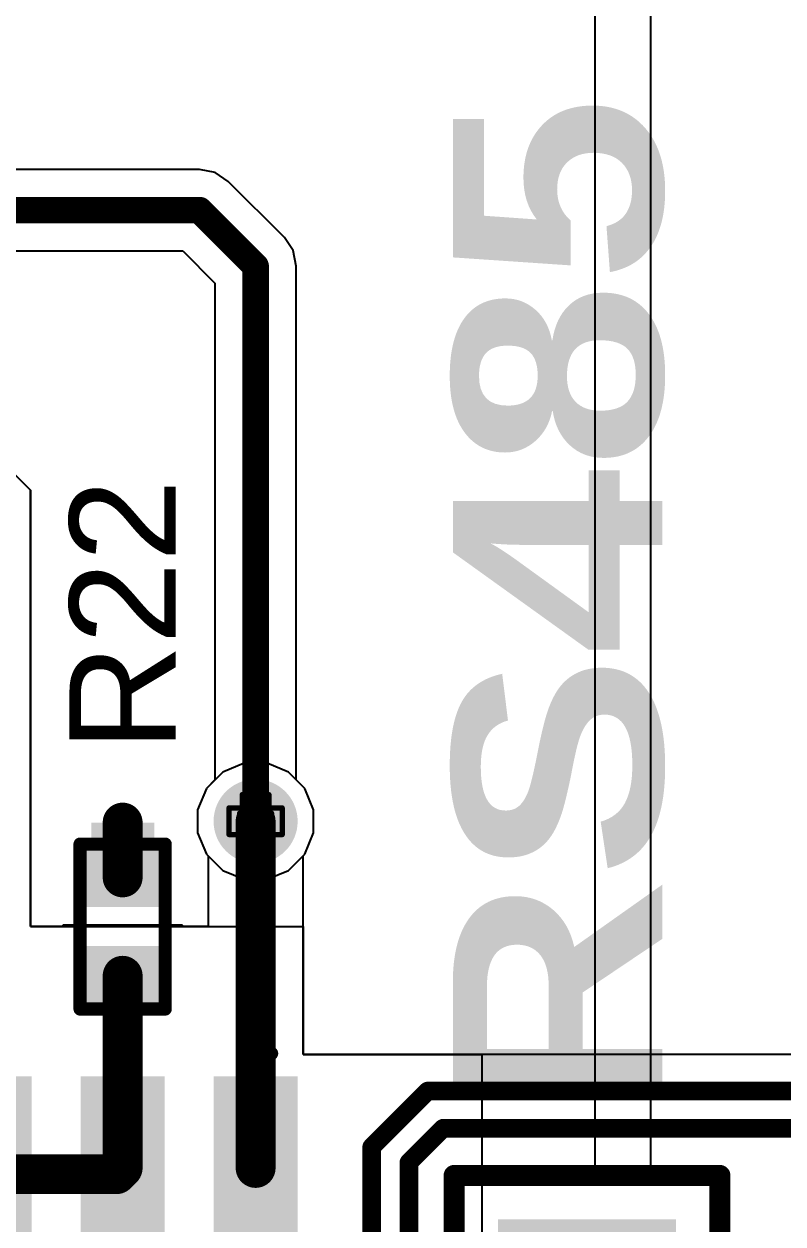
# Model space of a CAD drawing. Header units: inches. Extents: x -5 to 5258, y -4 to 5281.
# Drawn here: x 57.39 to 64.64, y 26.26 to 37.73 of the extents above; entities that cross this region are included whole.
import ezdxf

# ---------------------------------------------------------------- set-up
doc = ezdxf.new("R2010")
doc.units = ezdxf.units.IN
for name, color, linetype in [('Bottom Layer', 5, 'Continuous'), ('Bottom Solder', 6, 'Continuous'), ('Drill Drawing', 1, 'Continuous'), ('Multi-Layer', 9, 'Continuous'), ('Pad Holes', 156, 'Continuous'), ('Top Layer', 1, 'Continuous'), ('Top Overlay', 2, 'Continuous'), ('Top Paste', 8, 'Continuous'), ('Top Solder', 216, 'Continuous'), ('Via Holes', 16, 'Continuous')]:
    doc.layers.add(name, color=color, linetype=linetype)
doc.styles.add('Arial', font='', dxfattribs={"height": 0.2})
doc.styles.add('Arial Black_Bold', font='', dxfattribs={"height": 0.2})
doc.styles.get('Arial').set_extended_font_data('Arial')
doc.styles.get('Arial Black_Bold').set_extended_font_data('Arial Black', bold=True)

# ---------------------------------------------------------------- blocks, each defined once
blk = doc.blocks.new('SOIC_8_0_154___3_90___W______10')
at = {"layer": 'Top Layer'}
for points in [[(-3.474999399999999, 1.6050006), (-3.474999399999999, 2.2049994), (-1.92499996, 2.2049994), (-1.92499996, 1.6050006)], [(1.92499996, 1.6050006), (1.92499996, 2.2049994), (3.474999399999999, 2.2049994), (3.474999399999999, 1.6050006)], [(-3.474999399999999, 0.3350005999999998), (-3.474999399999999, 0.9349993999999998), (-1.92499996, 0.9349994), (-1.92499996, 0.3350006000000001)], [(1.92499996, 0.3350005999999998), (1.92499996, 0.9349993999999998), (3.474999399999999, 0.9349994), (3.474999399999999, 0.3350006000000001)], [(-3.474999399999999, -0.9349994), (-3.474999399999999, -0.3350006000000001), (-1.92499996, -0.3350005999999998), (-1.92499996, -0.9349993999999998)], [(1.92499996, -0.9349994), (1.92499996, -0.3350006000000001), (3.474999399999999, -0.3350005999999998), (3.474999399999999, -0.9349993999999998)], [(-3.474999399999999, -2.2049994), (-3.474999399999999, -1.6050006), (-1.92499996, -1.6050006), (-1.92499996, -2.2049994)], [(1.92499996, -2.2049994), (1.92499996, -1.6050006), (3.474999399999999, -1.6050006), (3.474999399999999, -2.2049994)]]:
    blk.add_hatch(color=1, dxfattribs=at).paths.add_polyline_path(points)
at = {"layer": 'Top Overlay'}
blk.add_hatch(color=2, dxfattribs=at).paths.add_polyline_path([(-1.83820816, 1.62498024), (-1.48260816, 1.62498024), (-1.48260816, 2.20918024), (-1.83820816, 2.20918024)])
at = {"layer": 'Top Paste'}
for points in [[(-3.474999399999999, 1.6050006), (-3.474999399999999, 2.2049994), (-1.92499996, 2.2049994), (-1.92499996, 1.6050006)], [(1.92499996, 1.6050006), (1.92499996, 2.2049994), (3.474999399999999, 2.2049994), (3.474999399999999, 1.6050006)], [(-3.474999399999999, 0.3350005999999998), (-3.474999399999999, 0.9349993999999998), (-1.92499996, 0.9349994), (-1.92499996, 0.3350006000000001)], [(1.92499996, 0.3350005999999998), (1.92499996, 0.9349993999999998), (3.474999399999999, 0.9349994), (3.474999399999999, 0.3350006000000001)], [(-3.474999399999999, -0.9349994), (-3.474999399999999, -0.3350006000000001), (-1.92499996, -0.3350005999999998), (-1.92499996, -0.9349993999999998)], [(1.92499996, -0.9349994), (1.92499996, -0.3350006000000001), (3.474999399999999, -0.3350005999999998), (3.474999399999999, -0.9349993999999998)], [(-3.474999399999999, -2.2049994), (-3.474999399999999, -1.6050006), (-1.92499996, -1.6050006), (-1.92499996, -2.2049994)], [(1.92499996, -2.2049994), (1.92499996, -1.6050006), (3.474999399999999, -1.6050006), (3.474999399999999, -2.2049994)]]:
    blk.add_hatch(color=8, dxfattribs=at).paths.add_polyline_path(points)
at = {"layer": 'Top Solder'}
for points in [[(-3.5765994, 1.5034006), (-3.5765994, 2.3065994), (-1.82339996, 2.3065994), (-1.82339996, 1.5034006)], [(1.82339996, 1.5034006), (1.82339996, 2.3065994), (3.5765994, 2.3065994), (3.5765994, 1.5034006)], [(-3.5765994, 0.2334005999999998), (-3.5765994, 1.0365994), (-1.82339996, 1.0365994), (-1.82339996, 0.2334006000000002)], [(1.82339996, 0.2334005999999998), (1.82339996, 1.0365994), (3.5765994, 1.0365994), (3.5765994, 0.2334006000000002)], [(-3.5765994, -1.0365994), (-3.5765994, -0.2334006000000002), (-1.82339996, -0.2334005999999998), (-1.82339996, -1.0365994)], [(1.82339996, -1.0365994), (1.82339996, -0.2334006000000002), (3.5765994, -0.2334005999999998), (3.5765994, -1.0365994)], [(-3.5765994, -2.3065994), (-3.5765994, -1.5034006), (-1.82339996, -1.5034006), (-1.82339996, -2.3065994)], [(1.82339996, -2.3065994), (1.82339996, -1.5034006), (3.5765994, -1.5034006), (3.5765994, -2.3065994)]]:
    blk.add_hatch(color=216, dxfattribs=at).paths.add_polyline_path(points)
at = {"layer": 'Top Overlay'}
for points in [[(1.8034, 2.5146, 0.127, 0.127, 0), (-1.8288, 2.5146, 0.127, 0.127, 0)], [(-3.66700054, 1.9304, 0.127, 0.127, 0), (-3.79400308, 2.0574, 0.127, 0.127, 0)], [(-3.79400054, 1.8034, 0.127, 0.127, 0), (-3.79400308, 2.0574, 0.127, 0.127, 0)], [(-3.79400054, 1.8034, 0.127, 0.127, 0), (-3.66700054, 1.9304, 0.127, 0.127, 0)], [(1.8034, -2.5146, 0.127, 0.127, 0), (-1.8288, -2.5146, 0.127, 0.127, 0)]]:
    blk.add_lwpolyline(points, format="xyseb", dxfattribs=at)
for points in [[(-1.86055, 2.5146, 0.0635, 0.0635, 1), (-1.79705, 2.5146, 0.0635, 0.0635, 1)], [(1.77165, 2.5146, 0.0635, 0.0635, 1), (1.83515, 2.5146, 0.0635, 0.0635, 1)], [(-3.82575308, 2.0574, 0.0635, 0.0635, 1), (-3.76225308, 2.0574, 0.0635, 0.0635, 1)], [(-3.82575308, 2.0574, 0.0635, 0.0635, 1), (-3.76225308, 2.0574, 0.0635, 0.0635, 1)], [(-3.69875054, 1.9304, 0.0635, 0.0635, 1), (-3.63525054, 1.9304, 0.0635, 0.0635, 1)], [(-3.69875054, 1.9304, 0.0635, 0.0635, 1), (-3.63525054, 1.9304, 0.0635, 0.0635, 1)], [(-3.82575054, 1.8034, 0.0635, 0.0635, 1), (-3.76225054, 1.8034, 0.0635, 0.0635, 1)], [(-3.82575054, 1.8034, 0.0635, 0.0635, 1), (-3.76225054, 1.8034, 0.0635, 0.0635, 1)], [(-1.86055, -2.5146, 0.0635, 0.0635, 1), (-1.79705, -2.5146, 0.0635, 0.0635, 1)], [(1.77165, -2.5146, 0.0635, 0.0635, 1), (1.83515, -2.5146, 0.0635, 0.0635, 1)]]:
    blk.add_lwpolyline(points, format="xyseb", close=True, dxfattribs=at)
blk = doc.blocks.new('R___0402_68')
at = {"layer": 'Top Layer'}
for points in [[(-0.6985, -0.3175), (-0.6985, 0.3175), (-0.2412999999999999, 0.3175), (-0.2413, -0.3175)], [(0.2412999999999999, -0.3175), (0.2413, 0.3175), (0.6985, 0.3175), (0.6985, -0.3175)]]:
    blk.add_hatch(color=1, dxfattribs=at).paths.add_polyline_path(points)
at = {"layer": 'Top Paste'}
for points in [[(-0.6985, -0.3175), (-0.6985, 0.3175), (-0.2412999999999999, 0.3175), (-0.2413, -0.3175)], [(0.2412999999999999, -0.3175), (0.2413, 0.3175), (0.6985, 0.3175), (0.6985, -0.3175)]]:
    blk.add_hatch(color=8, dxfattribs=at).paths.add_polyline_path(points)
at = {"layer": 'Top Solder'}
for points in [[(-0.75350116, -0.37250116), (-0.75350116, 0.37250116), (-0.1862988399999999, 0.37250116), (-0.18629884, -0.37250116)], [(0.1862988399999999, -0.37250116), (0.18629884, 0.37250116), (0.75350116, 0.37250116), (0.75350116, -0.37250116)]]:
    blk.add_hatch(color=216, dxfattribs=at).paths.add_polyline_path(points)
at = {"layer": 'Top Overlay'}
for points in [[(-0.7874, 0.4064, 0.127, 0.127, 0), (0.7874, 0.4064, 0.127, 0.127, 0)], [(-0.7874, 0.4064, 0.127, 0.127, 0), (-0.7874, -0.4064, 0.127, 0.127, 0)], [(0.7874, 0.4064, 0.127, 0.127, 0), (0.7874, -0.4064, 0.127, 0.127, 0)], [(-0.7874, -0.4064, 0.127, 0.127, 0), (0.7874, -0.4064, 0.127, 0.127, 0)], [(-0.8128, -0.4318, 0.0032258, 0.0032258, 0), (0.8128, -0.4318, 0.0032258, 0.0032258, 0)]]:
    blk.add_lwpolyline(points, format="xyseb", dxfattribs=at)
for points in [[(-0.8191499999999999, 0.4064, 0.0635, 0.0635, 1), (-0.7556499999999999, 0.4064, 0.0635, 0.0635, 1)], [(-0.8191499999999999, 0.4064, 0.0635, 0.0635, 1), (-0.7556499999999999, 0.4064, 0.0635, 0.0635, 1)], [(0.7556499999999999, 0.4064, 0.0635, 0.0635, 1), (0.8191499999999999, 0.4064, 0.0635, 0.0635, 1)], [(0.7556499999999999, 0.4064, 0.0635, 0.0635, 1), (0.8191499999999999, 0.4064, 0.0635, 0.0635, 1)], [(-0.8191499999999999, -0.4064, 0.0635, 0.0635, 1), (-0.7556499999999999, -0.4064, 0.0635, 0.0635, 1)], [(-0.8191499999999999, -0.4064, 0.0635, 0.0635, 1), (-0.7556499999999999, -0.4064, 0.0635, 0.0635, 1)], [(0.7556499999999999, -0.4064, 0.0635, 0.0635, 1), (0.8191499999999999, -0.4064, 0.0635, 0.0635, 1)], [(0.7556499999999999, -0.4064, 0.0635, 0.0635, 1), (0.8191499999999999, -0.4064, 0.0635, 0.0635, 1)], [(-0.81360518, -0.4318, 0.0016129, 0.0016129, 1), (-0.8119948199999999, -0.4318, 0.0016129, 0.0016129, 1)], [(0.8119948199999999, -0.4318, 0.0016129, 0.0016129, 1), (0.81360518, -0.4318, 0.0016129, 0.0016129, 1)]]:
    blk.add_lwpolyline(points, format="xyseb", close=True, dxfattribs=at)
blk = doc.blocks.new('HDR1X2__112')
at = {"layer": 'Bottom Layer'}
blk.add_hatch(color=5, dxfattribs=at).paths.add_polyline_path([(-0.74999977, 0.74999977), (0.74999977, 0.74999977), (0.74999977, -0.74999977), (-0.74999977, -0.74999977)])
h = blk.add_hatch(color=5, dxfattribs=at)
edge = h.paths.add_edge_path()
edge.add_arc((2.54, 0), 0.7499985, 0, 360)
at = {"layer": 'Bottom Solder'}
blk.add_hatch(color=6, dxfattribs=at).paths.add_polyline_path([(-0.85159977, 0.85159977), (0.85159977, 0.85159977), (0.85159977, -0.85159977), (-0.85159977, -0.85159977)])
h = blk.add_hatch(color=6, dxfattribs=at)
edge = h.paths.add_edge_path()
edge.add_arc((2.54, 0), 0.8515985, 0, 360)
at = {"layer": 'Multi-Layer'}
blk.add_hatch(color=9, dxfattribs=at).paths.add_polyline_path([(-0.74999977, 0.74999977), (0.74999977, 0.74999977), (0.74999977, -0.74999977), (-0.74999977, -0.74999977)])
h = blk.add_hatch(color=9, dxfattribs=at)
edge = h.paths.add_edge_path()
edge.add_arc((2.54, 0), 0.7499985, 0, 360)
at = {"layer": 'Pad Holes'}
h = blk.add_hatch(color=7, dxfattribs=at)
edge = h.paths.add_edge_path()
edge.add_arc((0, 0), 0.4499991, 0, 360)
h = blk.add_hatch(color=7, dxfattribs=at)
edge = h.paths.add_edge_path()
edge.add_arc((2.54, 0), 0.4499991, 0, 360)
at = {"layer": 'Top Layer'}
blk.add_hatch(color=1, dxfattribs=at).paths.add_polyline_path([(-0.74999977, 0.74999977), (0.74999977, 0.74999977), (0.74999977, -0.74999977), (-0.74999977, -0.74999977)])
h = blk.add_hatch(color=1, dxfattribs=at)
edge = h.paths.add_edge_path()
edge.add_arc((2.54, 0), 0.7499985, 0, 360)
at = {"layer": 'Top Solder'}
blk.add_hatch(color=216, dxfattribs=at).paths.add_polyline_path([(-0.85159977, 0.85159977), (0.85159977, 0.85159977), (0.85159977, -0.85159977), (-0.85159977, -0.85159977)])
h = blk.add_hatch(color=216, dxfattribs=at)
edge = h.paths.add_edge_path()
edge.add_arc((2.54, 0), 0.8515985, 0, 360)
at = {"layer": 'Top Overlay'}
for points in [[(3.81, 1.27, 0.1999996, 0.1999996, 0), (-1.27, 1.27, 0.1999996, 0.1999996, 0)], [(-1.27, -1.27, 0.1999996, 0.1999996, 0), (-1.27, 1.27, 0.1999996, 0.1999996, 0)], [(3.81, -1.27, 0.1999996, 0.1999996, 0), (3.81, 1.27, 0.1999996, 0.1999996, 0)], [(3.81, -1.27, 0.1999996, 0.1999996, 0), (-1.27, -1.27, 0.1999996, 0.1999996, 0)]]:
    blk.add_lwpolyline(points, format="xyseb", dxfattribs=at)
for points in [[(-1.3199999, 1.27, 0.0999998, 0.0999998, 1), (-1.2200001, 1.27, 0.0999998, 0.0999998, 1)], [(-1.3199999, 1.27, 0.0999998, 0.0999998, 1), (-1.2200001, 1.27, 0.0999998, 0.0999998, 1)], [(3.7600001, 1.27, 0.0999998, 0.0999998, 1), (3.8599999, 1.27, 0.0999998, 0.0999998, 1)], [(3.7600001, 1.27, 0.0999998, 0.0999998, 1), (3.8599999, 1.27, 0.0999998, 0.0999998, 1)], [(-1.3199999, -1.27, 0.0999998, 0.0999998, 1), (-1.2200001, -1.27, 0.0999998, 0.0999998, 1)], [(-1.3199999, -1.27, 0.0999998, 0.0999998, 1), (-1.2200001, -1.27, 0.0999998, 0.0999998, 1)], [(3.7600001, -1.27, 0.0999998, 0.0999998, 1), (3.8599999, -1.27, 0.0999998, 0.0999998, 1)], [(3.7600001, -1.27, 0.0999998, 0.0999998, 1), (3.8599999, -1.27, 0.0999998, 0.0999998, 1)]]:
    blk.add_lwpolyline(points, format="xyseb", close=True, dxfattribs=at)

msp = doc.modelspace()

# ---------------------------------------------------------------- hatches: boundary and pattern name
at = {"layer": 'Bottom Layer'}
h = msp.add_hatch(color=5, dxfattribs=at)
edge = h.paths.add_edge_path()
edge.add_arc((59.5981536, 30.1109126), 0.2999994, 0, 360)
at = {"layer": 'Bottom Solder'}
h = msp.add_hatch(color=6, dxfattribs=at)
edge = h.paths.add_edge_path()
edge.add_arc((59.5981536, 30.1109126), 0.4015993999999999, 0, 360)
at = {"layer": 'Top Layer'}
h = msp.add_hatch(color=1, dxfattribs=at)
edge = h.paths.add_edge_path()
edge.add_arc((59.5981536, 30.1109126), 0.2999994, 0, 360)
msp.add_hatch(color=1, dxfattribs=at).paths.add_polyline_path([(58.0270239, 29.57330382), (58.62914614, 29.57330382), (58.62914614, 30.0981491), (58.0270239, 30.0981491)])
at = {"layer": 'Top Solder'}
h = msp.add_hatch(color=216, dxfattribs=at)
edge = h.paths.add_edge_path()
edge.add_arc((59.5981536, 30.1109126), 0.4015993999999999, 0, 360)
at = {"layer": 'Via Holes'}
h = msp.add_hatch(color=7, dxfattribs=at)
edge = h.paths.add_edge_path()
edge.add_arc((59.5981536, 30.1109126), 0.1499997, 0, 360)

# ---------------------------------------------------------------- linework, layer by layer
at = {"layer": 'Bottom Layer'}
for p, q in [((63.373, 26.71484624), (63.373, 76.43839678)), ((62.83959492, 39.1646918), (62.83959745999999, 30.50575814)), ((59.06228726, 36.3386116), (12.94038306, 36.3386116)), ((59.21094584, 36.30904092), (59.06228726, 36.3386116)), ((59.33697302, 36.2248323), (59.21094584, 36.30904092)), ((59.87283936, 35.68896596), (59.33697302, 36.2248323)), ((59.95704797999999, 35.56293878), (59.87283936, 35.68896596)), ((55.70142784, 35.56168148), (58.90138079999999, 35.56168148)), ((58.90138079999999, 35.56168148), (59.20968853999999, 35.25337374)), ((59.98661866, 35.4142802), (59.95704797999999, 35.56293878)), ((59.98661866, 30.5059207), (59.98661866, 35.4142802)), ((59.20968853999999, 35.25337374), (59.20968853999999, 30.5059207)), ((59.20968853999999, 30.5059207), (59.1284949, 30.42472706)), ((60.0678123, 30.42472706), (59.98661866, 30.5059207)), ((62.83959745999999, 30.50575814), (62.83959745999999, 26.71484624)), ((59.1284949, 30.42472706), (59.04415419999999, 30.22111049999999)), ((60.152153, 30.22111049999999), (60.0678123, 30.42472706)), ((59.04415419999999, 30.22111049999999), (59.04415419999999, 30.0007147)), ((60.152153, 30.0007147), (60.152153, 30.22111049999999)), ((59.04415419999999, 30.0007147), (59.1284949, 29.79709814)), ((60.0678123, 29.79709814), (60.152153, 30.0007147)), ((59.1284949, 29.79709814), (59.28433913999999, 29.6412539)), ((59.91196806, 29.6412539), (60.0678123, 29.79709814)), ((59.28433913999999, 29.6412539), (59.48795569999999, 29.5569132)), ((59.70835149999999, 29.5569132), (59.91196806, 29.6412539)), ((59.48795569999999, 29.5569132), (59.70835149999999, 29.5569132)), ((62.83959745999999, 26.71484624), (61.50650893999999, 26.71484624)), ((61.50650893999999, 26.71484624), (61.50650893999999, 24.19884924)), ((64.02250594, 26.71484624), (63.373, 26.71484624)), ((64.02250594, 24.19884924), (64.02250594, 26.71484624))]:
    msp.add_line(p, q, dxfattribs=at)
for points in [[(7.21499446, 35.95014654, 0.254, 0.254, 0), (59.06228726, 35.95014654, 0.254, 0.254, 0)], [(59.06228726, 35.95014654, 0.254, 0.254, 0), (59.5981536, 35.4142802, 0.254, 0.254, 0)], [(59.5981536, 30.1109126, 0.254, 0.254, 0), (59.5981536, 35.4142802, 0.254, 0.254, 0)]]:
    msp.add_lwpolyline(points, format="xyseb", dxfattribs=at)
for points in [[(58.99878726, 35.95014654, 0.127, 0.127, 1), (59.12578726, 35.95014654, 0.127, 0.127, 1)], [(58.99878726, 35.95014654, 0.127, 0.127, 1), (59.12578726, 35.95014654, 0.127, 0.127, 1)], [(59.5346536, 35.4142802, 0.127, 0.127, 1), (59.66165359999999, 35.4142802, 0.127, 0.127, 1)], [(59.5346536, 35.4142802, 0.127, 0.127, 1), (59.66165359999999, 35.4142802, 0.127, 0.127, 1)], [(59.5346536, 30.1109126, 0.127, 0.127, 1), (59.66165359999999, 30.1109126, 0.127, 0.127, 1)]]:
    msp.add_lwpolyline(points, format="xyseb", close=True, dxfattribs=at)
at = {"layer": 'Drill Drawing'}
for points in [[(59.4711536, 30.2379126, 0.0508, 0.0508, 0), (59.4711536, 30.3649126, 0.0508, 0.0508, 0)], [(59.4711536, 30.3649126, 0.0508, 0.0508, 0), (59.72515359999999, 30.3649126, 0.0508, 0.0508, 0)], [(59.72515359999999, 30.2379126, 0.0508, 0.0508, 0), (59.72515359999999, 30.3649126, 0.0508, 0.0508, 0)], [(59.5219536, 30.1871126, 0.0508, 0.0508, 0), (59.5219536, 30.2633126, 0.0508, 0.0508, 0)], [(59.5219536, 30.2633126, 0.0508, 0.0508, 0), (59.6743536, 30.2633126, 0.0508, 0.0508, 0)], [(59.6743536, 30.1871126, 0.0508, 0.0508, 0), (59.6743536, 30.2633126, 0.0508, 0.0508, 0)], [(59.34415359999999, 29.9839126, 0.0508, 0.0508, 0), (59.34415359999999, 30.2379126, 0.0508, 0.0508, 0)], [(59.34415359999999, 30.2379126, 0.0508, 0.0508, 0), (59.4711536, 30.2379126, 0.0508, 0.0508, 0)], [(59.44575359999999, 30.0347126, 0.0508, 0.0508, 0), (59.44575359999999, 30.1871126, 0.0508, 0.0508, 0)], [(59.44575359999999, 30.1871126, 0.0508, 0.0508, 0), (59.5219536, 30.1871126, 0.0508, 0.0508, 0)], [(59.6743536, 30.1871126, 0.0508, 0.0508, 0), (59.75055359999999, 30.1871126, 0.0508, 0.0508, 0)], [(59.72515359999999, 30.2379126, 0.0508, 0.0508, 0), (59.85215359999999, 30.2379126, 0.0508, 0.0508, 0)], [(59.75055359999999, 30.0347126, 0.0508, 0.0508, 0), (59.75055359999999, 30.1871126, 0.0508, 0.0508, 0)], [(59.85215359999999, 29.9839126, 0.0508, 0.0508, 0), (59.85215359999999, 30.2379126, 0.0508, 0.0508, 0)], [(59.44575359999999, 30.0347126, 0.0508, 0.0508, 0), (59.5219536, 30.0347126, 0.0508, 0.0508, 0)], [(59.5219536, 29.9585126, 0.0508, 0.0508, 0), (59.5219536, 30.0347126, 0.0508, 0.0508, 0)], [(59.6743536, 30.0347126, 0.0508, 0.0508, 0), (59.75055359999999, 30.0347126, 0.0508, 0.0508, 0)], [(59.6743536, 29.9585126, 0.0508, 0.0508, 0), (59.6743536, 30.0347126, 0.0508, 0.0508, 0)], [(59.34415359999999, 29.9839126, 0.0508, 0.0508, 0), (59.4711536, 29.9839126, 0.0508, 0.0508, 0)], [(59.4711536, 29.8569126, 0.0508, 0.0508, 0), (59.4711536, 29.9839126, 0.0508, 0.0508, 0)], [(59.5219536, 29.9585126, 0.0508, 0.0508, 0), (59.6743536, 29.9585126, 0.0508, 0.0508, 0)], [(59.72515359999999, 29.9839126, 0.0508, 0.0508, 0), (59.85215359999999, 29.9839126, 0.0508, 0.0508, 0)], [(59.72515359999999, 29.8569126, 0.0508, 0.0508, 0), (59.72515359999999, 29.9839126, 0.0508, 0.0508, 0)], [(59.4711536, 29.8569126, 0.0508, 0.0508, 0), (59.72515359999999, 29.8569126, 0.0508, 0.0508, 0)]]:
    msp.add_lwpolyline(points, format="xyseb", dxfattribs=at)
for points in [[(59.4584536, 30.3649126, 0.0254, 0.0254, 1), (59.4838536, 30.3649126, 0.0254, 0.0254, 1)], [(59.4584536, 30.3649126, 0.0254, 0.0254, 1), (59.4838536, 30.3649126, 0.0254, 0.0254, 1)], [(59.7124536, 30.3649126, 0.0254, 0.0254, 1), (59.7378536, 30.3649126, 0.0254, 0.0254, 1)], [(59.7124536, 30.3649126, 0.0254, 0.0254, 1), (59.7378536, 30.3649126, 0.0254, 0.0254, 1)], [(59.5092536, 30.2633126, 0.0254, 0.0254, 1), (59.5346536, 30.2633126, 0.0254, 0.0254, 1)], [(59.5092536, 30.2633126, 0.0254, 0.0254, 1), (59.5346536, 30.2633126, 0.0254, 0.0254, 1)], [(59.66165359999999, 30.2633126, 0.0254, 0.0254, 1), (59.68705359999999, 30.2633126, 0.0254, 0.0254, 1)], [(59.66165359999999, 30.2633126, 0.0254, 0.0254, 1), (59.68705359999999, 30.2633126, 0.0254, 0.0254, 1)], [(59.3314536, 30.2379126, 0.0254, 0.0254, 1), (59.35685359999999, 30.2379126, 0.0254, 0.0254, 1)], [(59.3314536, 30.2379126, 0.0254, 0.0254, 1), (59.35685359999999, 30.2379126, 0.0254, 0.0254, 1)], [(59.4330536, 30.1871126, 0.0254, 0.0254, 1), (59.4584536, 30.1871126, 0.0254, 0.0254, 1)], [(59.4330536, 30.1871126, 0.0254, 0.0254, 1), (59.4584536, 30.1871126, 0.0254, 0.0254, 1)], [(59.4584536, 30.2379126, 0.0254, 0.0254, 1), (59.4838536, 30.2379126, 0.0254, 0.0254, 1)], [(59.4584536, 30.2379126, 0.0254, 0.0254, 1), (59.4838536, 30.2379126, 0.0254, 0.0254, 1)], [(59.5092536, 30.1871126, 0.0254, 0.0254, 1), (59.5346536, 30.1871126, 0.0254, 0.0254, 1)], [(59.5092536, 30.1871126, 0.0254, 0.0254, 1), (59.5346536, 30.1871126, 0.0254, 0.0254, 1)], [(59.66165359999999, 30.1871126, 0.0254, 0.0254, 1), (59.68705359999999, 30.1871126, 0.0254, 0.0254, 1)], [(59.66165359999999, 30.1871126, 0.0254, 0.0254, 1), (59.68705359999999, 30.1871126, 0.0254, 0.0254, 1)], [(59.7124536, 30.2379126, 0.0254, 0.0254, 1), (59.7378536, 30.2379126, 0.0254, 0.0254, 1)], [(59.7124536, 30.2379126, 0.0254, 0.0254, 1), (59.7378536, 30.2379126, 0.0254, 0.0254, 1)], [(59.7378536, 30.1871126, 0.0254, 0.0254, 1), (59.7632536, 30.1871126, 0.0254, 0.0254, 1)], [(59.7378536, 30.1871126, 0.0254, 0.0254, 1), (59.7632536, 30.1871126, 0.0254, 0.0254, 1)], [(59.8394536, 30.2379126, 0.0254, 0.0254, 1), (59.8648536, 30.2379126, 0.0254, 0.0254, 1)], [(59.8394536, 30.2379126, 0.0254, 0.0254, 1), (59.8648536, 30.2379126, 0.0254, 0.0254, 1)], [(59.4330536, 30.0347126, 0.0254, 0.0254, 1), (59.4584536, 30.0347126, 0.0254, 0.0254, 1)], [(59.4330536, 30.0347126, 0.0254, 0.0254, 1), (59.4584536, 30.0347126, 0.0254, 0.0254, 1)], [(59.5092536, 30.0347126, 0.0254, 0.0254, 1), (59.5346536, 30.0347126, 0.0254, 0.0254, 1)], [(59.5092536, 30.0347126, 0.0254, 0.0254, 1), (59.5346536, 30.0347126, 0.0254, 0.0254, 1)], [(59.66165359999999, 30.0347126, 0.0254, 0.0254, 1), (59.68705359999999, 30.0347126, 0.0254, 0.0254, 1)], [(59.66165359999999, 30.0347126, 0.0254, 0.0254, 1), (59.68705359999999, 30.0347126, 0.0254, 0.0254, 1)], [(59.7378536, 30.0347126, 0.0254, 0.0254, 1), (59.7632536, 30.0347126, 0.0254, 0.0254, 1)], [(59.7378536, 30.0347126, 0.0254, 0.0254, 1), (59.7632536, 30.0347126, 0.0254, 0.0254, 1)], [(59.3314536, 29.9839126, 0.0254, 0.0254, 1), (59.35685359999999, 29.9839126, 0.0254, 0.0254, 1)], [(59.3314536, 29.9839126, 0.0254, 0.0254, 1), (59.35685359999999, 29.9839126, 0.0254, 0.0254, 1)], [(59.4584536, 29.9839126, 0.0254, 0.0254, 1), (59.4838536, 29.9839126, 0.0254, 0.0254, 1)], [(59.4584536, 29.9839126, 0.0254, 0.0254, 1), (59.4838536, 29.9839126, 0.0254, 0.0254, 1)], [(59.5092536, 29.9585126, 0.0254, 0.0254, 1), (59.5346536, 29.9585126, 0.0254, 0.0254, 1)], [(59.5092536, 29.9585126, 0.0254, 0.0254, 1), (59.5346536, 29.9585126, 0.0254, 0.0254, 1)], [(59.66165359999999, 29.9585126, 0.0254, 0.0254, 1), (59.68705359999999, 29.9585126, 0.0254, 0.0254, 1)], [(59.66165359999999, 29.9585126, 0.0254, 0.0254, 1), (59.68705359999999, 29.9585126, 0.0254, 0.0254, 1)], [(59.7124536, 29.9839126, 0.0254, 0.0254, 1), (59.7378536, 29.9839126, 0.0254, 0.0254, 1)], [(59.7124536, 29.9839126, 0.0254, 0.0254, 1), (59.7378536, 29.9839126, 0.0254, 0.0254, 1)], [(59.8394536, 29.9839126, 0.0254, 0.0254, 1), (59.8648536, 29.9839126, 0.0254, 0.0254, 1)], [(59.8394536, 29.9839126, 0.0254, 0.0254, 1), (59.8648536, 29.9839126, 0.0254, 0.0254, 1)], [(59.4584536, 29.8569126, 0.0254, 0.0254, 1), (59.4838536, 29.8569126, 0.0254, 0.0254, 1)], [(59.4584536, 29.8569126, 0.0254, 0.0254, 1), (59.4838536, 29.8569126, 0.0254, 0.0254, 1)], [(59.7124536, 29.8569126, 0.0254, 0.0254, 1), (59.7378536, 29.8569126, 0.0254, 0.0254, 1)], [(59.7124536, 29.8569126, 0.0254, 0.0254, 1), (59.7378536, 29.8569126, 0.0254, 0.0254, 1)]]:
    msp.add_lwpolyline(points, format="xyseb", close=True, dxfattribs=at)
at = {"layer": 'Top Layer'}
for p, q in [((56.8041536, 33.91646505999999), (57.44661866, 33.274)), ((57.44661866, 33.274), (56.8041536, 33.91646505999999)), ((57.44661866, 33.274), (57.44661866, 29.10454174)), ((57.44661866, 29.10454174), (57.44661866, 33.274)), ((59.48795569999999, 30.664912), (59.28433913999999, 30.5805713)), ((59.70835149999999, 30.664912), (59.48795569999999, 30.664912)), ((59.91196806, 30.5805713), (59.70835149999999, 30.664912)), ((59.28433913999999, 30.5805713), (59.1284949, 30.42472706)), ((60.0678123, 30.42472706), (59.91196806, 30.5805713)), ((59.1284949, 30.42472706), (59.04415419999999, 30.22111049999999)), ((60.152153, 30.22111049999999), (60.0678123, 30.42472706)), ((59.04415419999999, 30.22111049999999), (59.04415419999999, 30.0007147)), ((60.152153, 30.0007147), (60.152153, 30.22111049999999)), ((59.04415419999999, 30.0007147), (59.1284949, 29.79709814)), ((60.0678123, 29.79709814), (60.152153, 30.0007147)), ((59.1284949, 29.79709814), (59.14494648, 29.78064656)), ((59.14494648, 29.78064656), (59.14494648, 29.10454174)), ((60.05136072, 29.78064656), (60.0678123, 29.79709814)), ((60.05136072, 29.10454174), (60.05136072, 29.78064656)), ((57.44661866, 29.10454174), (60.05136072, 29.10454174)), ((57.75611766, 29.10454174), (57.44661866, 29.10454174)), ((58.89911766, 29.11724174), (57.75611766, 29.11724174)), ((57.75611766, 29.11724174), (57.75611766, 29.10454174)), ((58.89911766, 29.10454174), (58.89911766, 29.11724174)), ((59.14494648, 29.10454174), (58.89911766, 29.10454174)), ((60.05136072, 29.10454174), (60.05136072, 27.88322084)), ((60.05136072, 27.88322084), (60.05136072, 29.10454174)), ((60.05136072, 27.88322084), (61.75785717999999, 27.88322084)), ((66.23642835999999, 27.88322084), (60.05136072, 27.88322084)), ((61.75785717999999, 27.88322084), (61.75785717999999, 24.35733))]:
    msp.add_line(p, q, dxfattribs=at)
for points in [[(58.32772942, 29.57438077999999, 0.3809999999999999, 0.3809999999999999, 0), (58.32772942, 30.09815164, 0.3809999999999999, 0.3809999999999999, 0)], [(59.5981536, 26.79832334, 0.3809999999999999, 0.3809999999999999, 0), (59.5981536, 30.1109126, 0.3809999999999999, 0.3809999999999999, 0)], [(58.32665246, 29.57330382, 0.2032, 0.2032, 0), (58.32772942, 29.57438077999999, 0.2032, 0.2032, 0)], [(58.32761766, 26.79885928, 0.3809999999999999, 0.3809999999999999, 0), (58.32761766, 28.63464174, 0.3809999999999999, 0.3809999999999999, 0)], [(58.3270741, 28.6351853, 0.254, 0.254, 0), (58.32761766, 28.63464174, 0.254, 0.254, 0)], [(58.32761766, 28.63464174, 0.254, 0.254, 0), (58.32959886, 28.63266054, 0.254, 0.254, 0)], [(58.32959886, 28.02706358, 0.254, 0.254, 0), (58.32959886, 28.63266054, 0.254, 0.254, 0)], [(58.32959886, 28.02706358, 0.254, 0.254, 0), (58.33158006, 28.02508238, 0.254, 0.254, 0)], [(61.03483855999999, 27.3252946, 0.1778, 0.1778, 0), (61.2431465, 27.53360254, 0.1778, 0.1778, 0)], [(61.2431465, 27.53360254, 0.1778, 0.1778, 0), (66.23642835999999, 27.53360254, 0.1778, 0.1778, 0)], [(60.70698805999999, 26.99744156, 0.1778, 0.1778, 0), (61.03483855999999, 27.32529206, 0.1778, 0.1778, 0)], [(61.03483855999999, 27.32529206, 0.1778, 0.1778, 0), (61.03483855999999, 27.3252946, 0.1778, 0.1778, 0)], [(61.06258806, 26.8501495, 0.1778, 0.1778, 0), (61.39043856, 27.178, 0.1778, 0.1778, 0)], [(61.39043856, 27.178, 0.1778, 0.1778, 0), (61.39043856, 27.17800253999999, 0.1778, 0.1778, 0)], [(61.39043856, 27.17800253999999, 0.1778, 0.1778, 0), (66.08913629999999, 27.17800253999999, 0.1778, 0.1778, 0)], [(60.70698805999999, 25.40068834, 0.1778, 0.1778, 0), (60.70698805999999, 26.99744156, 0.1778, 0.1778, 0)], [(58.26840263999999, 26.7385673, 0.3809999999999999, 0.3809999999999999, 0), (58.32761766, 26.79778232, 0.3809999999999999, 0.3809999999999999, 0)], [(57.1179198, 26.7385673, 0.3809999999999999, 0.3809999999999999, 0), (58.26840263999999, 26.7385673, 0.3809999999999999, 0.3809999999999999, 0)], [(61.06258806, 25.25339628, 0.1778, 0.1778, 0), (61.06258806, 26.8501495, 0.1778, 0.1778, 0)]]:
    msp.add_lwpolyline(points, format="xyseb", dxfattribs=at)
for points in [[(58.23247941999999, 30.09815164, 0.1905, 0.1905, 1), (58.42297942, 30.09815164, 0.1905, 0.1905, 1)], [(59.5029036, 30.1109126, 0.1905, 0.1905, 1), (59.6934036, 30.1109126, 0.1905, 0.1905, 1)], [(58.23247941999999, 29.57438077999999, 0.1905, 0.1905, 1), (58.42297942, 29.57438077999999, 0.1905, 0.1905, 1)], [(58.27585246, 29.57330382, 0.1016, 0.1016, 1), (58.37745245999999, 29.57330382, 0.1016, 0.1016, 1)], [(58.27692942, 29.57438077999999, 0.1016, 0.1016, 1), (58.37852941999999, 29.57438077999999, 0.1016, 0.1016, 1)], [(58.23236765999999, 28.63464174, 0.1905, 0.1905, 1), (58.42286765999999, 28.63464174, 0.1905, 0.1905, 1)], [(58.2635741, 28.6351853, 0.127, 0.127, 1), (58.39057409999999, 28.6351853, 0.127, 0.127, 1)], [(58.26411766, 28.63464174, 0.127, 0.127, 1), (58.39111766, 28.63464174, 0.127, 0.127, 1)], [(58.26411766, 28.63464174, 0.127, 0.127, 1), (58.39111766, 28.63464174, 0.127, 0.127, 1)], [(58.26609885999999, 28.63266054, 0.127, 0.127, 1), (58.39309885999999, 28.63266054, 0.127, 0.127, 1)], [(58.26609885999999, 28.63266054, 0.127, 0.127, 1), (58.39309885999999, 28.63266054, 0.127, 0.127, 1)], [(58.26609885999999, 28.02706358, 0.127, 0.127, 1), (58.39309885999999, 28.02706358, 0.127, 0.127, 1)], [(58.26609885999999, 28.02706358, 0.127, 0.127, 1), (58.39309885999999, 28.02706358, 0.127, 0.127, 1)], [(58.26808006, 28.02508238, 0.127, 0.127, 1), (58.39508006, 28.02508238, 0.127, 0.127, 1)], [(61.19869649999999, 27.53360254, 0.08889999999999999, 0.08889999999999999, 1), (61.2875965, 27.53360254, 0.08889999999999999, 0.08889999999999999, 1)], [(61.19869649999999, 27.53360254, 0.08889999999999999, 0.08889999999999999, 1), (61.2875965, 27.53360254, 0.08889999999999999, 0.08889999999999999, 1)], [(60.99038855999999, 27.3252946, 0.08889999999999999, 0.08889999999999999, 1), (61.07928856, 27.3252946, 0.08889999999999999, 0.08889999999999999, 1)], [(60.99038855999999, 27.3252946, 0.08889999999999999, 0.08889999999999999, 1), (61.07928856, 27.3252946, 0.08889999999999999, 0.08889999999999999, 1)], [(60.99038855999999, 27.32529206, 0.08889999999999999, 0.08889999999999999, 1), (61.07928856, 27.32529206, 0.08889999999999999, 0.08889999999999999, 1)], [(60.99038855999999, 27.32529206, 0.08889999999999999, 0.08889999999999999, 1), (61.07928856, 27.32529206, 0.08889999999999999, 0.08889999999999999, 1)], [(61.34598856, 27.17800253999999, 0.08889999999999999, 0.08889999999999999, 1), (61.43488856, 27.17800253999999, 0.08889999999999999, 0.08889999999999999, 1)], [(61.34598856, 27.17800253999999, 0.08889999999999999, 0.08889999999999999, 1), (61.43488856, 27.17800253999999, 0.08889999999999999, 0.08889999999999999, 1)], [(61.34598856, 27.178, 0.08889999999999999, 0.08889999999999999, 1), (61.43488856, 27.178, 0.08889999999999999, 0.08889999999999999, 1)], [(61.34598856, 27.178, 0.08889999999999999, 0.08889999999999999, 1), (61.43488856, 27.178, 0.08889999999999999, 0.08889999999999999, 1)], [(60.66253806, 26.99744156, 0.08889999999999999, 0.08889999999999999, 1), (60.75143805999999, 26.99744156, 0.08889999999999999, 0.08889999999999999, 1)], [(60.66253806, 26.99744156, 0.08889999999999999, 0.08889999999999999, 1), (60.75143805999999, 26.99744156, 0.08889999999999999, 0.08889999999999999, 1)], [(58.23236765999999, 26.79885928, 0.1905, 0.1905, 1), (58.42286765999999, 26.79885928, 0.1905, 0.1905, 1)], [(58.23236765999999, 26.79778232, 0.1905, 0.1905, 1), (58.42286765999999, 26.79778232, 0.1905, 0.1905, 1)], [(59.5029036, 26.79832334, 0.1905, 0.1905, 1), (59.6934036, 26.79832334, 0.1905, 0.1905, 1)], [(58.17315264, 26.7385673, 0.1905, 0.1905, 1), (58.36365264, 26.7385673, 0.1905, 0.1905, 1)], [(58.17315264, 26.7385673, 0.1905, 0.1905, 1), (58.36365264, 26.7385673, 0.1905, 0.1905, 1)], [(61.01813805999999, 26.8501495, 0.08889999999999999, 0.08889999999999999, 1), (61.10703806, 26.8501495, 0.08889999999999999, 0.08889999999999999, 1)], [(61.01813805999999, 26.8501495, 0.08889999999999999, 0.08889999999999999, 1), (61.10703806, 26.8501495, 0.08889999999999999, 0.08889999999999999, 1)]]:
    msp.add_lwpolyline(points, format="xyseb", close=True, dxfattribs=at)

# ---------------------------------------------------------------- block references
for name, p, rotation in [('R___0402_68', (58.32761766, 29.10454174), 90), ('SOIC_8_0_154___3_90___W______10', (57.6931536, 24.09832366), 270), ('HDR1X2__112', (62.76450743999999, 25.45684774), 270)]:
    msp.add_blockref(name, p, dxfattribs=dict(rotation=rotation))

# ---------------------------------------------------------------- texts
at = {"layer": 'Top Overlay'}
for s, height, style, p in [('RS485', 2.00000108, 'Arial Black_Bold', (63.48268482, 27.26068716)), ('R22', 1.016, 'Arial', (58.83534842, 30.7767736))]:
    msp.add_text(s, height=height, rotation=90, dxfattribs=dict(at, style=style)).set_placement(p)

doc.saveas('drawing.dxf')
